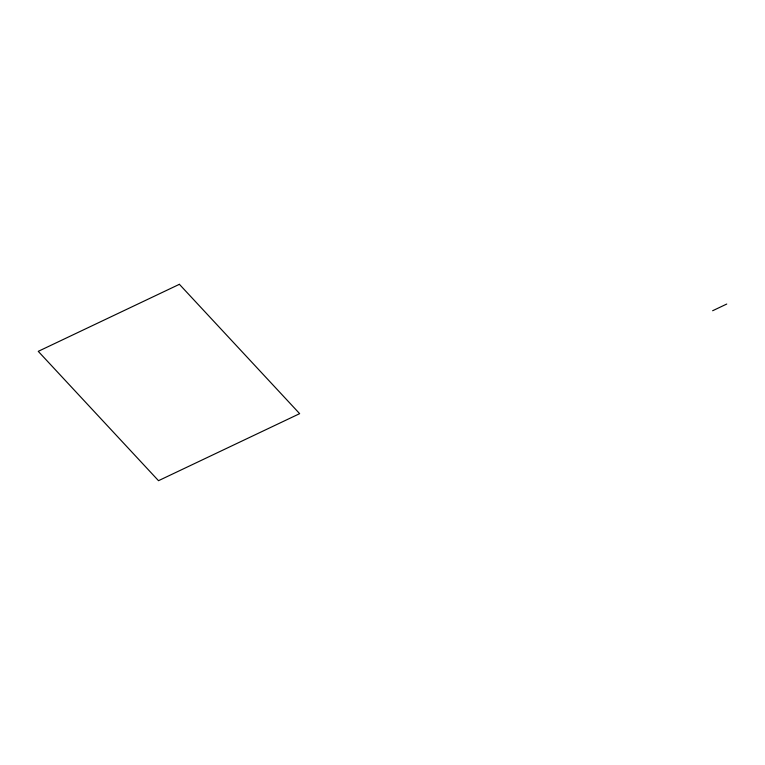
<?xml version="1.0" encoding="UTF-8"?>
<svg xmlns="http://www.w3.org/2000/svg" width="765" height="765" viewBox="0 0 765 765"><rect width="100%" height="100%" fill="white"/><g stroke="black" fill="none" stroke-linecap="round" stroke-linejoin="round"><path stroke-width="1.15" d="M712.636 310.743L726.75 304.04M179.393 284.312L38.25 351.345L158.508 480.688L299.651 413.655L179.393 284.312"/></g></svg>
